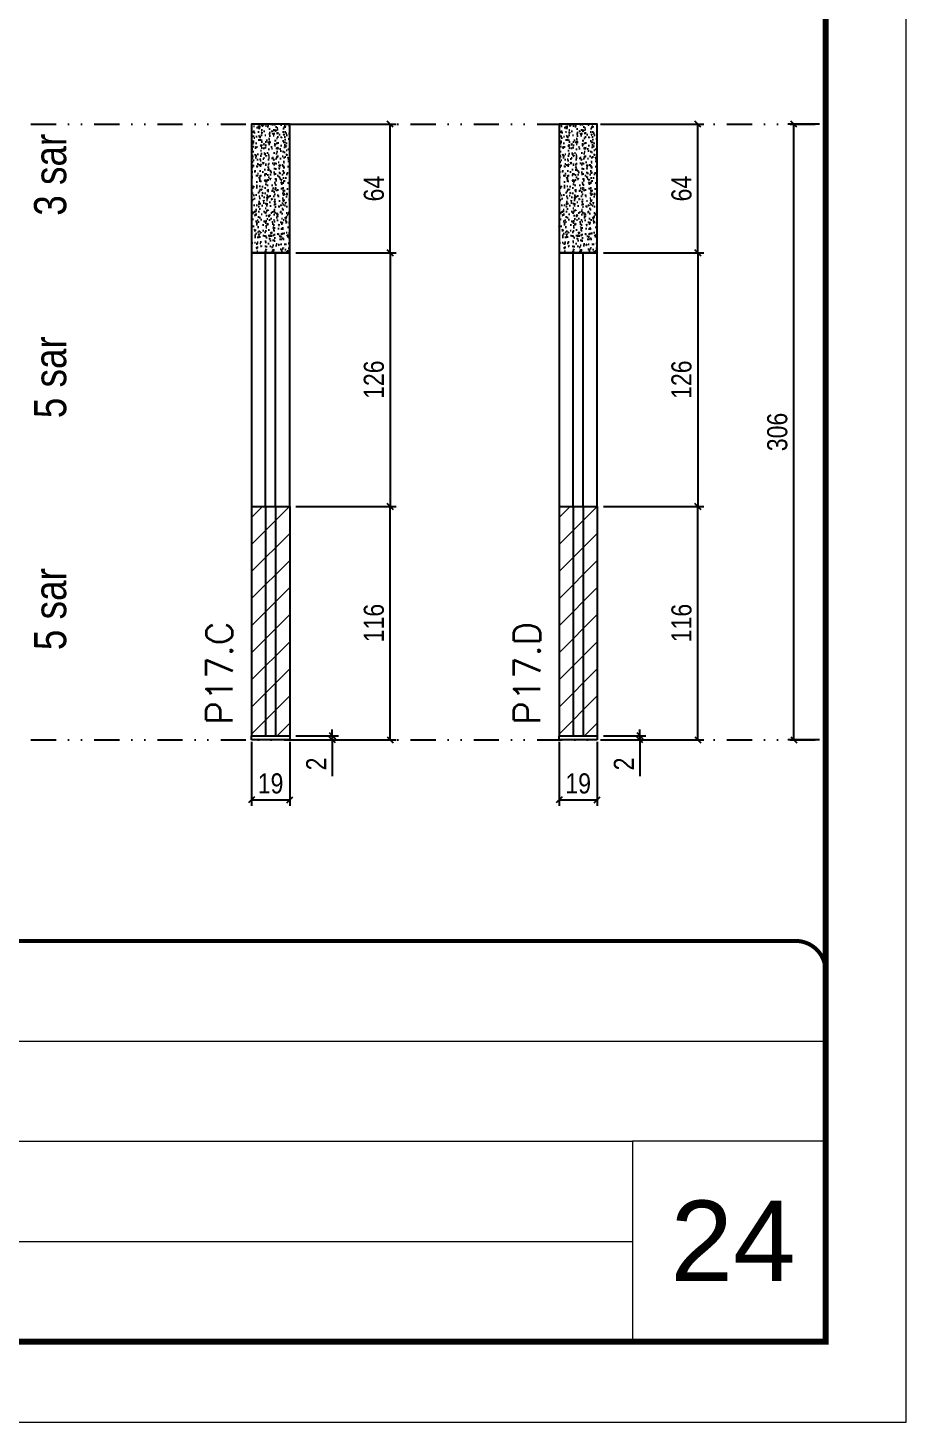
# Model space of a CAD drawing. Extents: x 14400 to 27878, y -21631 to 6985.
# Drawn here: x 20230 to 20667, y 192 to 885 of the extents above; entities that cross this region are included whole.
import ezdxf

# ---------------------------------------------------------------- set-up
doc = ezdxf.new("R2010")
doc.units = 0
for name, pattern in [('CONTINUO', [0]), ('DASHED', [0.75, 0.5, -0.25]), ('DIVIDE2', [0.625, 0.25, -0.125, 0, -0.125, 0, -0.125])]:
    doc.linetypes.add(name, pattern=pattern)
for name, color, linetype, lineweight in [('CARIMBO', 255, 'Continuous', 9), ('Folhas', 255, 'Continuous', 9), ('Hachura', 251, 'Continuous', 9), ('SARRAFO DE PRESSAO', 251, 'DASHED', 9), ('Texto Seção', 7, 'Continuous', 15)]:
    doc.layers.add(name, color=color, linetype=linetype, lineweight=lineweight)
for name, color, linetype in [('COTA', 241, 'Continuous'), ('NOMENCLATURA', 7, 'Continuous'), ('Nível', 160, 'Continuous'), ('Painéis', 200, 'Continuous'), ('SARR_2.2x7', 40, 'Continuous')]:
    doc.layers.add(name, color=color, linetype=linetype)
doc.styles.add('ARIAL', font='arial.ttf')
doc.styles.add('ARIAL_NARROW', font='ARIALN.TTF', dxfattribs={"height": 0.2})
doc.styles.add('COTA TECNICA', font='techl___.ttf', dxfattribs={"height": 10})
doc.styles.add('COTA TECNICA-50', font='techl___.ttf', dxfattribs={"height": 10})
doc.styles.add('REGUA-120', font='ROMANS.shx', dxfattribs={"height": 15})
doc.dimstyles.new('COTA PAINEL-50', dxfattribs={"dimtxt": 10, "dimasz": 3, "dimexe": 3, "dimexo": 3, "dimgap": 3, "dimtad": 1, "dimdec": 1, "dimzin": 12, "dimdsep": 46, "dimtxsty": 'COTA TECNICA-50', "dimblk1": 'OBLIQUE', "dimblk2": 'OBLIQUE', "dimsah": 1, "dimcen": 0.9, "dimclrd": 4, "dimclre": 4, "dimclrt": 240, "dimadec": 1, "dimazin": 3, "dimtfac": 1, "dimtdec": 1, "dimtmove": 0, "dimatfit": 3, "dimfxl": 1, "dimtolj": 1, "dimtzin": 12, "dimarcsym": 0})
doc.dimstyles.new('PAINEL', dxfattribs={"dimtxt": 10, "dimasz": 3, "dimexe": 3, "dimexo": 3, "dimgap": 3, "dimtad": 1, "dimdec": 1, "dimzin": 12, "dimdsep": 46, "dimtxsty": 'COTA TECNICA', "dimblk1": 'OBLIQUE', "dimblk2": 'OBLIQUE', "dimsah": 1, "dimcen": 0.9, "dimclrd": 4, "dimclre": 4, "dimclrt": 240, "dimadec": 1, "dimazin": 3, "dimtfac": 1, "dimtdec": 1, "dimtmove": 0, "dimatfit": 3, "dimfxl": 1, "dimtolj": 1, "dimtzin": 12, "dimarcsym": 0})

# ---------------------------------------------------------------- blocks, each defined once
blk = doc.blocks.new('9999999999')
at = {"color": 30, "linetype": 'CONTINUO'}
for p, q in [((98564.56, 34379.64), (99583.98, 34379.64)), ((98564.56, 34329.83), (99487.98, 34329.83)), ((99583.98, 34329.83), (99487.98, 34329.83)), ((99487.98, 34329.83), (99487.98, 34230.21)), ((98564.56, 34280.02), (99487.98, 34280.02))]:
    blk.add_line(p, q, dxfattribs=at)
at = {"color": 30, "linetype": 'CONTINUO', "const_width": 2}
blk.add_lwpolyline([(99583.98, 34230.21), (99583.98, 34414.45, 0.414214), (99568.98, 34429.45), (98228.98, 34429.45, 0.414214), (98213.98, 34414.45), (98213.98, 34245.21, 0.414214), (98228.98, 34230.21), (99583.98, 34230.21)], format="xyb", dxfattribs=at)
at = {"layer": 'Folhas'}
blk.add_lwpolyline([(98138.98, 34190.21), (99623.98, 34190.21), (99623.98, 35240.21), (98138.98, 35240.21)], close=True, dxfattribs=at)
at = {"layer": 'Folhas', "color": 30, "const_width": 3}
blk.add_lwpolyline([(98213.98, 34230.21), (99583.98, 34230.21), (99583.98, 35200.21), (98213.98, 35200.21)], close=True, dxfattribs=at)
blk = doc.blocks.new('_Oblique')
at = {"color": 0, "linetype": 'ByBlock', "lineweight": -2}
blk.add_line((-0.5, -0.5), (0.5, 0.5), dxfattribs=at)
blk = doc.blocks.new('*D1071')
at = {"layer": 'COTA', "color": 4, "lineweight": -2, "transparency": 16777216}
for p, q in [((20341.55, 530.13), (20341.55, 498.24)), ((20360.55, 530.13), (20360.55, 498.24)), ((20341.55, 501.24), (20360.55, 501.24))]:
    blk.add_line(p, q, dxfattribs=at)
at = {"layer": 'Defpoints', "color": 0, "transparency": 16777216}
for p in [(20341.55, 533.13), (20360.55, 533.13), (20360.55, 501.24)]:
    blk.add_point(p, dxfattribs=at)
at = {"layer": 'COTA', "color": 4, "lineweight": -2, "transparency": 16777216, "xscale": 3, "yscale": 3, "zscale": 3, "rotation": 180}
blk.add_blockref('_Oblique', (20341.55, 501.24), dxfattribs=at)
at = {"layer": 'COTA', "color": 4, "lineweight": -2, "transparency": 16777216, "xscale": 3, "yscale": 3, "zscale": 3}
blk.add_blockref('_Oblique', (20360.55, 501.24), dxfattribs=at)
at = {"layer": 'COTA', "color": 240, "transparency": 16777216, "insert": (20351.05, 509.33), "char_height": 10, "attachment_point": 5, "style": 'COTA TECNICA'}
blk.add_mtext('\\A1;19', dxfattribs=at)
blk = doc.blocks.new('*D1072')
at = {"layer": 'COTA', "color": 4, "lineweight": -2, "transparency": 16777216}
for p, q in [((20381.74, 533.13), (20381.74, 536.13)), ((20363.55, 533.13), (20384.74, 533.13)), ((20363.55, 531.13), (20384.74, 531.13)), ((20381.74, 533.13), (20381.74, 531.13)), ((20381.74, 531.13), (20381.74, 513.02))]:
    blk.add_line(p, q, dxfattribs=at)
at = {"layer": 'Defpoints', "color": 0, "transparency": 16777216}
for p in [(20360.55, 533.13), (20360.55, 531.13), (20381.74, 533.13)]:
    blk.add_point(p, dxfattribs=at)
at = {"layer": 'COTA', "color": 4, "lineweight": -2, "transparency": 16777216, "xscale": 3, "yscale": 3, "zscale": 3}
for p, rotation in [((20381.74, 533.13), 270), ((20381.74, 531.13), 90)]:
    blk.add_blockref('_Oblique', p, dxfattribs=dict(at, rotation=rotation))
at = {"layer": 'COTA', "color": 240, "transparency": 16777216, "insert": (20373.74, 519.08), "char_height": 10, "attachment_point": 5, "rotation": 90, "style": 'COTA TECNICA-50'}
blk.add_mtext('\\A1;2', dxfattribs=at)
blk = doc.blocks.new('*D1069')
at = {"layer": 'COTA', "color": 4, "lineweight": -2, "transparency": 16777216}
for p, q in [((20363.55, 647.13), (20413.54, 647.13)), ((20410.54, 531.13), (20410.54, 647.13)), ((20363.55, 531.13), (20413.54, 531.13))]:
    blk.add_line(p, q, dxfattribs=at)
at = {"layer": 'Defpoints', "color": 0, "transparency": 16777216}
for p in [(20360.55, 647.13), (20410.54, 647.13), (20360.55, 531.13)]:
    blk.add_point(p, dxfattribs=at)
at = {"layer": 'COTA', "color": 4, "lineweight": -2, "transparency": 16777216, "xscale": 3, "yscale": 3, "zscale": 3}
for p, rotation in [((20410.54, 647.13), 90), ((20410.54, 531.13), 270)]:
    blk.add_blockref('_Oblique', p, dxfattribs=dict(at, rotation=rotation))
at = {"layer": 'COTA', "color": 240, "transparency": 16777216, "insert": (20402.43, 589.13), "char_height": 10, "attachment_point": 5, "rotation": 90, "style": 'COTA TECNICA-50'}
blk.add_mtext('\\A1;116', dxfattribs=at)
blk = doc.blocks.new('*D2076')
at = {"layer": 'COTA', "color": 4, "lineweight": -2, "transparency": 16777216}
for p, q in [((20623.97, 837.13), (20608.2, 837.13)), ((20611.2, 531.13), (20611.2, 837.13)), ((20623.97, 531.13), (20608.2, 531.13))]:
    blk.add_line(p, q, dxfattribs=at)
at = {"layer": 'Defpoints', "color": 0, "transparency": 16777216}
for p in [(20611.2, 837.13), (20626.97, 837.13), (20626.97, 531.13)]:
    blk.add_point(p, dxfattribs=at)
at = {"layer": 'COTA', "color": 4, "lineweight": -2, "transparency": 16777216, "xscale": 3, "yscale": 3, "zscale": 3}
for p, rotation in [((20611.2, 837.13), 90), ((20611.2, 531.13), 270)]:
    blk.add_blockref('_Oblique', p, dxfattribs=dict(at, rotation=rotation))
at = {"layer": 'COTA', "color": 240, "transparency": 16777216, "insert": (20602.98, 684.13), "char_height": 10, "attachment_point": 5, "rotation": 90, "style": 'COTA TECNICA'}
blk.add_mtext('\\A1;306', dxfattribs=at)
blk = doc.blocks.new('*D2085')
at = {"layer": 'COTA', "color": 4, "lineweight": -2, "transparency": 16777216}
for p, q in [((20363.55, 837.13), (20413.54, 837.13)), ((20410.54, 773.13), (20410.54, 837.13)), ((20363.55, 773.13), (20413.54, 773.13))]:
    blk.add_line(p, q, dxfattribs=at)
at = {"layer": 'Defpoints', "color": 0, "transparency": 16777216}
for p in [(20360.55, 837.13), (20410.54, 837.13), (20360.55, 773.13)]:
    blk.add_point(p, dxfattribs=at)
at = {"layer": 'COTA', "color": 4, "lineweight": -2, "transparency": 16777216, "xscale": 3, "yscale": 3, "zscale": 3}
for p, rotation in [((20410.54, 837.13), 90), ((20410.54, 773.13), 270)]:
    blk.add_blockref('_Oblique', p, dxfattribs=dict(at, rotation=rotation))
at = {"layer": 'COTA', "color": 240, "transparency": 16777216, "insert": (20402.43, 805.13), "char_height": 10, "attachment_point": 5, "rotation": 90, "style": 'COTA TECNICA'}
blk.add_mtext('\\A1;64', dxfattribs=at)
blk = doc.blocks.new('*D2086')
at = {"layer": 'COTA', "color": 4, "lineweight": -2, "transparency": 16777216}
for p, q in [((20494.46, 530.13), (20494.46, 498.24)), ((20513.46, 530.13), (20513.46, 498.24)), ((20494.46, 501.24), (20513.46, 501.24))]:
    blk.add_line(p, q, dxfattribs=at)
at = {"layer": 'Defpoints', "color": 0, "transparency": 16777216}
for p in [(20494.46, 533.13), (20513.46, 533.13), (20513.46, 501.24)]:
    blk.add_point(p, dxfattribs=at)
at = {"layer": 'COTA', "color": 4, "lineweight": -2, "transparency": 16777216, "xscale": 3, "yscale": 3, "zscale": 3, "rotation": 180}
blk.add_blockref('_Oblique', (20494.46, 501.24), dxfattribs=at)
at = {"layer": 'COTA', "color": 4, "lineweight": -2, "transparency": 16777216, "xscale": 3, "yscale": 3, "zscale": 3}
blk.add_blockref('_Oblique', (20513.46, 501.24), dxfattribs=at)
at = {"layer": 'COTA', "color": 240, "transparency": 16777216, "insert": (20503.96, 509.33), "char_height": 10, "attachment_point": 5, "style": 'COTA TECNICA'}
blk.add_mtext('\\A1;19', dxfattribs=at)
blk = doc.blocks.new('*D2087')
at = {"layer": 'COTA', "color": 4, "lineweight": -2, "transparency": 16777216}
for p, q in [((20534.66, 533.13), (20534.66, 536.13)), ((20516.46, 533.13), (20537.66, 533.13)), ((20516.46, 531.13), (20537.66, 531.13)), ((20534.66, 533.13), (20534.66, 531.13)), ((20534.66, 531.13), (20534.66, 513.02))]:
    blk.add_line(p, q, dxfattribs=at)
at = {"layer": 'Defpoints', "color": 0, "transparency": 16777216}
for p in [(20513.46, 533.13), (20513.46, 531.13), (20534.66, 533.13)]:
    blk.add_point(p, dxfattribs=at)
at = {"layer": 'COTA', "color": 4, "lineweight": -2, "transparency": 16777216, "xscale": 3, "yscale": 3, "zscale": 3}
for p, rotation in [((20534.66, 533.13), 270), ((20534.66, 531.13), 90)]:
    blk.add_blockref('_Oblique', p, dxfattribs=dict(at, rotation=rotation))
at = {"layer": 'COTA', "color": 240, "transparency": 16777216, "insert": (20526.66, 519.08), "char_height": 10, "attachment_point": 5, "rotation": 90, "style": 'COTA TECNICA-50'}
blk.add_mtext('\\A1;2', dxfattribs=at)
blk = doc.blocks.new('*D2088')
at = {"layer": 'COTA', "color": 4, "lineweight": -2, "transparency": 16777216}
for p, q in [((20516.46, 647.13), (20566.45, 647.13)), ((20563.45, 531.13), (20563.45, 647.13)), ((20516.46, 531.13), (20566.45, 531.13))]:
    blk.add_line(p, q, dxfattribs=at)
at = {"layer": 'Defpoints', "color": 0, "transparency": 16777216}
for p in [(20513.46, 647.13), (20563.45, 647.13), (20513.46, 531.13)]:
    blk.add_point(p, dxfattribs=at)
at = {"layer": 'COTA', "color": 4, "lineweight": -2, "transparency": 16777216, "xscale": 3, "yscale": 3, "zscale": 3}
for p, rotation in [((20563.45, 647.13), 90), ((20563.45, 531.13), 270)]:
    blk.add_blockref('_Oblique', p, dxfattribs=dict(at, rotation=rotation))
at = {"layer": 'COTA', "color": 240, "transparency": 16777216, "insert": (20555.35, 589.13), "char_height": 10, "attachment_point": 5, "rotation": 90, "style": 'COTA TECNICA-50'}
blk.add_mtext('\\A1;116', dxfattribs=at)
blk = doc.blocks.new('*D2089')
at = {"layer": 'COTA', "color": 4, "lineweight": -2, "transparency": 16777216}
for p, q in [((20516.46, 837.13), (20566.45, 837.13)), ((20563.45, 773.13), (20563.45, 837.13)), ((20516.46, 773.13), (20566.45, 773.13))]:
    blk.add_line(p, q, dxfattribs=at)
at = {"layer": 'Defpoints', "color": 0, "transparency": 16777216}
for p in [(20513.46, 837.13), (20563.45, 837.13), (20513.46, 773.13)]:
    blk.add_point(p, dxfattribs=at)
at = {"layer": 'COTA', "color": 4, "lineweight": -2, "transparency": 16777216, "xscale": 3, "yscale": 3, "zscale": 3}
for p, rotation in [((20563.45, 837.13), 90), ((20563.45, 773.13), 270)]:
    blk.add_blockref('_Oblique', p, dxfattribs=dict(at, rotation=rotation))
at = {"layer": 'COTA', "color": 240, "transparency": 16777216, "insert": (20555.35, 805.13), "char_height": 10, "attachment_point": 5, "rotation": 90, "style": 'COTA TECNICA'}
blk.add_mtext('\\A1;64', dxfattribs=at)
blk = doc.blocks.new('*D2226')
at = {"layer": 'COTA', "color": 4, "lineweight": -2, "transparency": 16777216}
for p, q in [((20363.55, 773.13), (20413.54, 773.13)), ((20410.54, 773.13), (20410.54, 647.13)), ((20363.55, 647.13), (20413.54, 647.13))]:
    blk.add_line(p, q, dxfattribs=at)
at = {"layer": 'Defpoints', "color": 0, "transparency": 16777216}
for p in [(20360.55, 773.13), (20360.55, 647.13), (20410.54, 647.13)]:
    blk.add_point(p, dxfattribs=at)
at = {"layer": 'COTA', "color": 4, "lineweight": -2, "transparency": 16777216, "xscale": 3, "yscale": 3, "zscale": 3}
for p, rotation in [((20410.54, 773.13), 90), ((20410.54, 647.13), 270)]:
    blk.add_blockref('_Oblique', p, dxfattribs=dict(at, rotation=rotation))
at = {"layer": 'COTA', "color": 240, "transparency": 16777216, "insert": (20402.43, 710.13), "char_height": 10, "attachment_point": 5, "rotation": 90, "style": 'COTA TECNICA'}
blk.add_mtext('\\A1;126', dxfattribs=at)
blk = doc.blocks.new('*D2227')
at = {"layer": 'COTA', "color": 4, "lineweight": -2, "transparency": 16777216}
for p, q in [((20516.46, 773.13), (20566.45, 773.13)), ((20563.45, 773.13), (20563.45, 647.13)), ((20516.46, 647.13), (20566.45, 647.13))]:
    blk.add_line(p, q, dxfattribs=at)
at = {"layer": 'Defpoints', "color": 0, "transparency": 16777216}
for p in [(20513.46, 773.13), (20513.46, 647.13), (20563.45, 647.13)]:
    blk.add_point(p, dxfattribs=at)
at = {"layer": 'COTA', "color": 4, "lineweight": -2, "transparency": 16777216, "xscale": 3, "yscale": 3, "zscale": 3}
for p, rotation in [((20563.45, 773.13), 90), ((20563.45, 647.13), 270)]:
    blk.add_blockref('_Oblique', p, dxfattribs=dict(at, rotation=rotation))
at = {"layer": 'COTA', "color": 240, "transparency": 16777216, "insert": (20555.35, 710.13), "char_height": 10, "attachment_point": 5, "rotation": 90, "style": 'COTA TECNICA'}
blk.add_mtext('\\A1;126', dxfattribs=at)

msp = doc.modelspace()

# ---------------------------------------------------------------- hatches: boundary and pattern name
at = {"layer": 'COTA'}
h = msp.add_hatch(dxfattribs=at)
h.set_pattern_fill('AR-CONC', color=256, scale=0.03)
h.set_pattern_definition([(50, (0, 126), (5.4655401, -0.4781726), [0.5715, -6.2865]), (355, (0, 126), (-1.0573026, 5.7317054), [0.4572, -5.0292175]), (100.451445, (0.4555, 125.96), (4.4082374, 5.2535326), [0.4857003, -5.3427073]), (46.1842, (0, 127.524), (8.1323712, -1.2612698), [0.85725, -9.42975]), (96.635558, (0.678, 127.419), (7.122124, 7.4227837), [0.7285507, -8.0140682]), (351.18415, (0, 127.524), (7.122124, 7.4227837), [0.685799, -7.543792]), (21, (0.762, 127.143), (4.5484317, -3.0679559), [0.5715, -6.2865]), (326, (0.762, 127.143), (1.8540609, 5.525639), [0.4572, -5.0292]), (71.451445, (1.141, 126.8873), (6.4024926, 2.457683), [0.4857003, -5.3426981]), (37.5, (0, 126), (0.0926581, 2.53665117), [0, -4.96824, 0, -5.1054, 0, -5.04825]), (7.5, (0, 126), (2.00458988, 3.00541724), [0, -2.91084, 0, -4.85394, 0, -1.92405]), (327.5, (-1.6993, 126), (4.06771786, -0.17186232), [0, -1.905, 0, -5.9436, 0, -7.8867]), (317.5, (-2.4613, 126), (4.44387544, 0.7627947), [0, -2.4765, 0, -3.94716, 0, -5.6007])])
h.paths.add_polyline_path([(20360.55, 837.13), (20341.55, 837.13), (20341.55, 773.13), (20360.55, 773.13)])
h = msp.add_hatch(dxfattribs=at)
h.set_pattern_fill('AR-CONC', color=256, scale=0.03)
h.set_pattern_definition([(50, (152.916, 126), (5.4655401, -0.4781726), [0.5715, -6.2865]), (355, (152.916, 126), (-1.0573026, 5.7317054), [0.4572, -5.0292175]), (100.451445, (153.3715, 125.96), (4.4082374, 5.2535326), [0.4857003, -5.3427073]), (46.1842, (152.916, 127.524), (8.1323712, -1.2612698), [0.85725, -9.42975]), (96.635558, (153.594, 127.419), (7.122124, 7.4227837), [0.7285507, -8.0140682]), (351.18415, (152.916, 127.524), (7.122124, 7.4227837), [0.685799, -7.543792]), (21, (153.678, 127.143), (4.5484317, -3.0679559), [0.5715, -6.2865]), (326, (153.678, 127.143), (1.8540609, 5.525639), [0.4572, -5.0292]), (71.451445, (154.057, 126.8873), (6.4024926, 2.457683), [0.4857003, -5.3426981]), (37.5, (152.916, 126), (0.0926581, 2.53665117), [0, -4.96824, 0, -5.1054, 0, -5.04825]), (7.5, (152.916, 126), (2.00458988, 3.00541724), [0, -2.91084, 0, -4.85394, 0, -1.92405]), (327.5, (151.2168, 126), (4.06771786, -0.17186232), [0, -1.905, 0, -5.9436, 0, -7.8867]), (317.5, (150.4548, 126), (4.44387544, 0.7627947), [0, -2.4765, 0, -3.94716, 0, -5.6007])])
h.paths.add_polyline_path([(20513.46, 837.13), (20494.46, 837.13), (20494.46, 773.13), (20513.46, 773.13)])
at = {"layer": 'Hachura', "linetype": 'ByBlock'}
h = msp.add_hatch(dxfattribs=at)
h.set_pattern_fill('ANSI31', color=256, scale=3)
h.set_pattern_definition([(45, (1659.445, -1148.575), (-6.735192, 6.735192), [])])
h.paths.add_polyline_path([(20360.55, 647.13), (20341.55, 647.13), (20341.55, 533.13), (20360.55, 533.13)])
h = msp.add_hatch(dxfattribs=at)
h.set_pattern_fill('ANSI31', color=256, scale=3)
h.set_pattern_definition([(45, (1812.361, -1148.575), (-6.735192, 6.735192), [])])
h.paths.add_polyline_path([(20513.46, 647.13), (20494.46, 647.13), (20494.46, 533.13), (20513.46, 533.13)])

# ---------------------------------------------------------------- linework, layer by layer
at = {"layer": 'COTA'}
for points in [[(20341.55, 773.13), (20360.55, 773.13), (20360.55, 837.13), (20341.55, 837.13)], [(20494.46, 773.13), (20513.46, 773.13), (20513.46, 837.13), (20494.46, 837.13)]]:
    msp.add_lwpolyline(points, close=True, dxfattribs=at)
at = {"layer": 'Nível', "color": 4, "linetype": 'DIVIDE2', "ltscale": 50}
for p, q in [((19256.97, 837.13), (20626.97, 837.13)), ((19256.97, 531.13), (20626.97, 531.13))]:
    msp.add_line(p, q, dxfattribs=at)
at = {"layer": 'Painéis'}
for p, q in [((20341.55, 647.13), (20341.55, 533.13)), ((20341.55, 647.13), (20360.55, 647.13)), ((20360.55, 647.13), (20360.55, 533.13)), ((20494.46, 647.13), (20494.46, 533.13)), ((20494.46, 647.13), (20513.46, 647.13)), ((20513.46, 647.13), (20513.46, 533.13)), ((20341.55, 533.13), (20360.55, 533.13)), ((20341.55, 533.13), (20360.55, 533.13)), ((20341.55, 531.13), (20341.55, 533.13)), ((20360.55, 531.13), (20341.55, 531.13)), ((20360.55, 533.13), (20360.55, 531.13)), ((20494.46, 533.13), (20513.46, 533.13)), ((20494.46, 533.13), (20513.46, 533.13)), ((20494.46, 531.13), (20494.46, 533.13)), ((20513.46, 531.13), (20494.46, 531.13)), ((20513.46, 533.13), (20513.46, 531.13))]:
    msp.add_line(p, q, dxfattribs=at)
for points in [[(20341.55, 647.13), (20360.55, 647.13), (20360.55, 773.13), (20341.55, 773.13)], [(20494.46, 647.13), (20513.46, 647.13), (20513.46, 773.13), (20494.46, 773.13)]]:
    msp.add_lwpolyline(points, close=True, dxfattribs=at)
at = {"layer": 'SARR_2.2x7'}
for p, q in [((20348.55, 647.13), (20348.55, 773.13)), ((20353.55, 647.13), (20353.55, 773.13)), ((20501.46, 647.13), (20501.46, 773.13)), ((20506.46, 647.13), (20506.46, 773.13)), ((20348.55, 647.13), (20348.55, 533.13)), ((20353.55, 647.13), (20353.55, 533.13)), ((20501.46, 647.13), (20501.46, 533.13)), ((20506.46, 647.13), (20506.46, 533.13))]:
    msp.add_line(p, q, dxfattribs=at)

# ---------------------------------------------------------------- block references
at = {"layer": 'SARRAFO DE PRESSAO', "color": 6, "linetype": 'ByBlock'}
msp.add_blockref('9999999999', (-78957.01, -33998.35), dxfattribs=at)

# ---------------------------------------------------------------- texts
at = {"layer": 'CARIMBO', "style": 'ARIAL'}
msp.add_text('24', height=40, dxfattribs=at).set_placement((20549.83, 262))
at = {"layer": 'NOMENCLATURA', "style": 'ARIAL_NARROW'}
for s, p in [('3 sar', (20249.46, 791.65)), ('5 sar', (20249.46, 690.98)), ('5 sar', (20249.46, 690.98)), ('5 sar', (20249.46, 575.65)), ('5 sar', (20249.46, 575.65))]:
    msp.add_text(s, height=16, rotation=90, dxfattribs=at).set_placement(p)
at = {"layer": 'Texto Seção', "char_height": 13, "width": 370.6998, "attachment_point": 7, "rotation": 90, "style": 'REGUA-120'}
for s, insert in [('P17.C', (20332.1, 538.55)), ('P17.D', (20485.01, 538.55))]:
    msp.add_mtext(s, dxfattribs=dict(at, insert=insert))

# ---------------------------------------------------------------- dimensions: what is measured, and where the dimension line sits
at = {"layer": 'COTA'}
for base, p1, p2, dimstyle, picture, middle in [((20410.54, 837.13), (20360.55, 773.13), (20360.55, 837.13), 'PAINEL', '*D2085', (20402.43, 805.13)), ((20563.45, 837.13), (20513.46, 773.13), (20513.46, 837.13), 'PAINEL', '*D2089', (20555.35, 805.13)), ((20611.2, 837.13), (20626.97, 531.13), (20626.97, 837.13), 'PAINEL', '*D2076', (20602.98, 684.13)), ((20410.54, 647.13), (20360.55, 773.13), (20360.55, 647.13), 'PAINEL', '*D2226', (20402.43, 710.13)), ((20563.45, 647.13), (20513.46, 773.13), (20513.46, 647.13), 'PAINEL', '*D2227', (20555.35, 710.13)), ((20410.54, 647.13), (20360.55, 531.13), (20360.55, 647.13), 'COTA PAINEL-50', '*D1069', (20402.43, 589.13)), ((20563.45, 647.13), (20513.46, 531.13), (20513.46, 647.13), 'COTA PAINEL-50', '*D2088', (20555.35, 589.13))]:
    dim = msp.add_linear_dim(base=base, p1=p1, p2=p2, angle=90, dimstyle=dimstyle, dxfattribs=at)
    dim.commit()
    dim.dimension.update_dxf_attribs({"geometry": picture, "text_midpoint": middle})
for base, p1, p2, picture, middle in [((20381.74, 533.13), (20360.55, 531.13), (20360.55, 533.13), '*D1072', (20381.74, 519.08)), ((20534.66, 533.13), (20513.46, 531.13), (20513.46, 533.13), '*D2087', (20534.66, 519.08))]:
    dim = msp.add_linear_dim(base=base, p1=p1, p2=p2, angle=90, dimstyle='COTA PAINEL-50', dxfattribs=at)
    dim.commit()
    dim.dimension.update_dxf_attribs({"geometry": picture, "text_midpoint": middle, "dimtype": 160})
for base, p1, p2, picture, middle in [((20360.55, 501.24), (20341.55, 533.13), (20360.55, 533.13), '*D1071', (20351.05, 509.33)), ((20513.46, 501.24), (20494.46, 533.13), (20513.46, 533.13), '*D2086', (20503.96, 509.33))]:
    dim = msp.add_linear_dim(base=base, p1=p1, p2=p2, dimstyle='PAINEL', override={"dimarcsym": 2}, dxfattribs=at)
    dim.commit()
    dim.dimension.update_dxf_attribs({"geometry": picture, "text_midpoint": middle})

doc.saveas('drawing.dxf')
